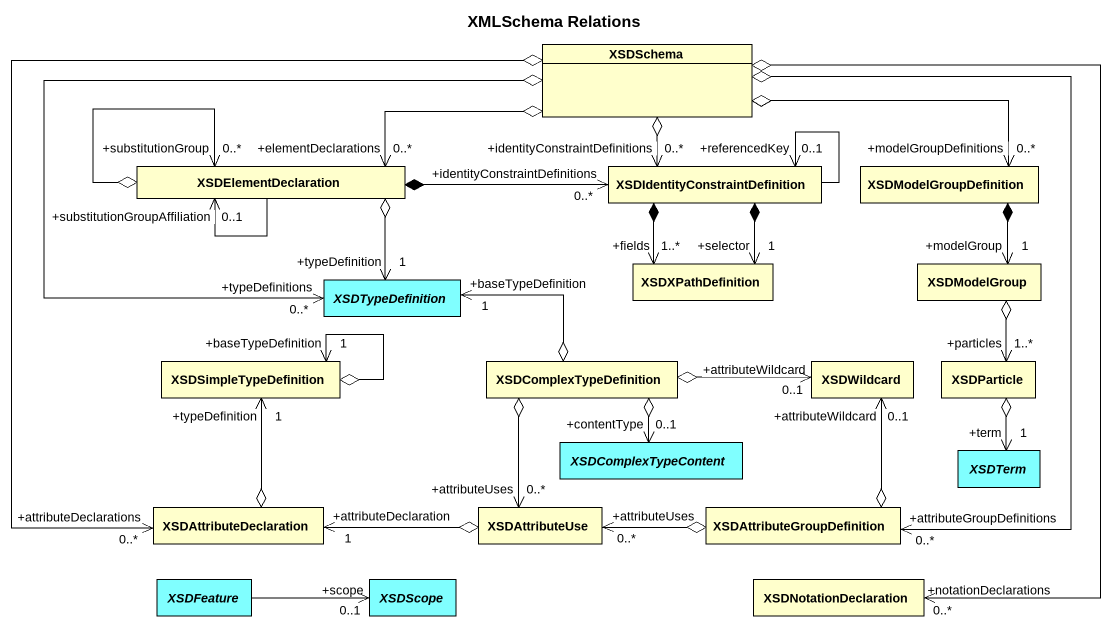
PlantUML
@startuml
title XMLSchema Relations
hide circle
hide empty members
class XSDSchema #FFFFCC
class XSDElementDeclaration #FFFFCC
class "XSDIdentityConstraintDefinition" as XSDIdentityConstraintDefinit #FFFFCC
class XSDModelGroupDefinition #FFFFCC
abstract class XSDTypeDefinition #80FFFF
class XSDXPathDefinition #FFFFCC
class XSDModelGroup #FFFFCC
class XSDSimpleTypeDefinition #FFFFCC
class XSDComplexTypeDefinition #FFFFCC
class XSDWildcard #FFFFCC
class XSDParticle #FFFFCC
abstract class XSDComplexTypeContent #80FFFF
abstract class XSDTerm #80FFFF
class XSDAttributeDeclaration #FFFFCC
class XSDAttributeUse #FFFFCC
class XSDAttributeGroupDefinition #FFFFCC
abstract class XSDFeature #80FFFF
abstract class XSDScope #80FFFF
class XSDNotationDeclaration #FFFFCC
XSDElementDeclaration "+elementDeclarations\n0..*" <-right-o XSDSchema
XSDElementDeclaration "+substitutionGroupAffiliation\n0..1" <-- XSDElementDeclaration
XSDElementDeclaration "+substitutionGroup\n0..*" <--o XSDElementDeclaration
XSDIdentityConstraintDefinit "+identityConstraintDefinitions\n0..*" <-up-o XSDSchema
XSDIdentityConstraintDefinit "+identityConstraintDefinitions\n0..*" <-left-* XSDElementDeclaration
XSDIdentityConstraintDefinit --> "+referencedKey\n0..1" XSDIdentityConstraintDefinit
XSDModelGroupDefinition "+modelGroupDefinitions\n0..*" <-left-o XSDSchema
XSDTypeDefinition "+typeDefinitions\n0..*" <-up-o XSDSchema
XSDTypeDefinition "+typeDefinition\n1" <-up-o XSDElementDeclaration
XSDTypeDefinition "+baseTypeDefinition\n1" <-right-o XSDComplexTypeDefinition
XSDXPathDefinition "+fields\n1..*" <-up-* XSDIdentityConstraintDefinit
XSDXPathDefinition "+selector\n1" <-up-* XSDIdentityConstraintDefinit
XSDModelGroup "+modelGroup\n1" <-up-* XSDModelGroupDefinition
XSDSimpleTypeDefinition "+baseTypeDefinition\n1" <--o XSDSimpleTypeDefinition
XSDSimpleTypeDefinition "+typeDefinition\n1" <--o XSDAttributeDeclaration
XSDWildcard "+attributeWildcard\n0..1" <-left-o XSDComplexTypeDefinition
XSDWildcard "+attributeWildcard\n0..1" <--o XSDAttributeGroupDefinition
XSDParticle "+particles\n1..*" <-up-o XSDModelGroup
XSDComplexTypeContent "+contentType\n0..1" <-up-o XSDComplexTypeDefinition
XSDTerm "+term\n1" <-up-o XSDParticle
XSDAttributeDeclaration "+attributeDeclarations\n0..*" <-up-o XSDSchema
XSDAttributeDeclaration "+attributeDeclaration\n1" <-right-o XSDAttributeUse
XSDAttributeUse "+attributeUses\n0..*" <-up-o XSDComplexTypeDefinition
XSDAttributeUse "+attributeUses\n0..*" <-right-o XSDAttributeGroupDefinition
XSDAttributeGroupDefinition "+attributeGroupDefinitions\n0..*" <-up-o XSDSchema
XSDFeature -right-> "+scope\n0..1" XSDScope
XSDNotationDeclaration "+notationDeclarations\n0..*" <-up-o XSDSchema
@enduml
